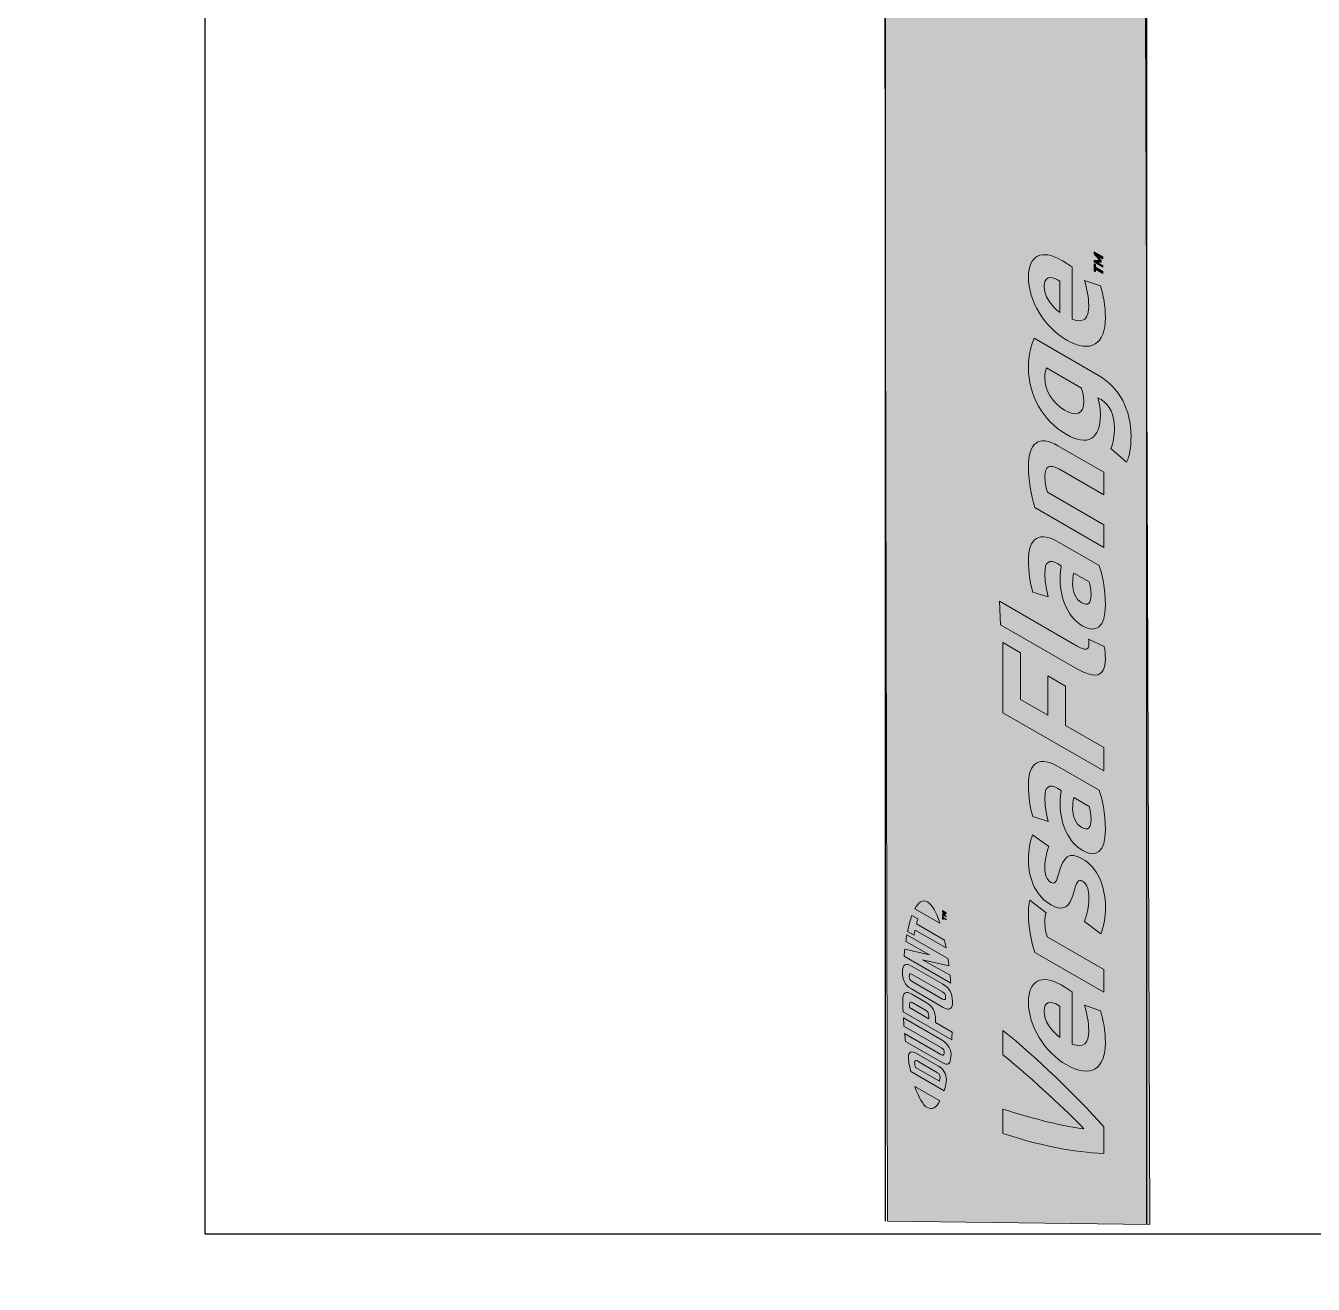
# Model space of a CAD drawing. Header units: inches. Extents: x -20.8 to 74.7, y -53.7 to 19.1.
# Drawn here: x 52.799 to 54.241, y -32.945 to -31.535 of the extents above; entities that cross this region are included whole.
import ezdxf

# ---------------------------------------------------------------- set-up
doc = ezdxf.new("R2010")
doc.units = ezdxf.units.IN
doc.header["$MEASUREMENT"] = 0
doc.layers.add('.ATI-DETAIL', color=7, linetype='Continuous', lineweight=0)
doc.layers.add('G-ANNO-TTLB', color=7, linetype='Continuous', lineweight=0)

# ---------------------------------------------------------------- blocks, each defined once
blk = doc.blocks.new('Block_866')
at = {"layer": '.ATI-DETAIL', "true_color": 0x18467f, "transparency": 33554687}
h = blk.add_hatch(color=156, dxfattribs=at)
h.dxf.hatch_style = 2
edge = h.paths.add_edge_path()
edge.add_spline(control_points=[(53.8088, -32.5164), (53.814, -32.5194), (53.8188, -32.5279), (53.8229, -32.5403), (53.8229, -32.5403), (53.7948, -32.5241), (53.7948, -32.5241), (53.7989, -32.5165), (53.8037, -32.5135), (53.8088, -32.5164)], knot_values=[0, 0, 0, 0, 1, 1, 1, 2, 2, 2, 3, 3, 3, 3], degree=3, periodic=0)
edge.add_line((53.8088, -32.5164), (53.8088, -32.5164))
h = blk.add_hatch(color=156, dxfattribs=at)
h.dxf.hatch_style = 2
edge = h.paths.add_edge_path()
edge.add_spline(control_points=[(53.7939, -32.5537), (53.7943, -32.5517), (53.7947, -32.5498), (53.7951, -32.5479), (53.7951, -32.5479), (53.8298, -32.568), (53.8298, -32.568), (53.8294, -32.5658), (53.8286, -32.5618), (53.828, -32.5591), (53.828, -32.5591), (53.7967, -32.541), (53.7967, -32.541), (53.7972, -32.539), (53.7977, -32.5372), (53.7982, -32.5355), (53.7982, -32.5355), (53.7915, -32.5316), (53.7915, -32.5316), (53.7896, -32.5367), (53.7881, -32.5425), (53.7867, -32.5495), (53.7867, -32.5495), (53.7939, -32.5537), (53.7939, -32.5537)], knot_values=[0, 0, 0, 0, 1, 1, 1, 2, 2, 2, 3, 3, 3, 4, 4, 4, 5, 5, 5, 6, 6, 6, 7, 7, 7, 8, 8, 8, 8], degree=3, periodic=0)
h = blk.add_hatch(color=156, dxfattribs=at)
h.dxf.hatch_style = 2
edge = h.paths.add_edge_path()
edge.add_spline(control_points=[(53.8257, -32.5309), (53.8257, -32.5309), (53.8257, -32.5299), (53.8257, -32.5299), (53.8257, -32.5299), (53.8276, -32.5296), (53.8276, -32.5296), (53.8276, -32.5296), (53.8257, -32.5271), (53.8257, -32.5271), (53.8257, -32.5271), (53.8257, -32.5262), (53.8257, -32.5262), (53.8257, -32.5262), (53.8298, -32.5285), (53.8298, -32.5285), (53.8298, -32.5285), (53.8298, -32.5294), (53.8298, -32.5294), (53.8298, -32.5294), (53.8269, -32.5277), (53.8269, -32.5277), (53.8269, -32.5277), (53.8288, -32.5303), (53.8288, -32.5303), (53.8288, -32.5303), (53.8288, -32.5304), (53.8288, -32.5304), (53.8288, -32.5304), (53.8269, -32.5307), (53.8269, -32.5307), (53.8269, -32.5307), (53.8298, -32.5323), (53.8298, -32.5323), (53.8298, -32.5323), (53.8298, -32.5332), (53.8298, -32.5332), (53.8298, -32.5332), (53.8257, -32.5309), (53.8257, -32.5309)], knot_values=[0, 0, 0, 0, 1, 1, 1, 2, 2, 2, 3, 3, 3, 4, 4, 4, 5, 5, 5, 6, 6, 6, 7, 7, 7, 8, 8, 8, 9, 9, 9, 10, 10, 10, 11, 11, 11, 12, 12, 12, 13, 13, 13, 13], degree=3, periodic=0)
edge = h.paths.add_edge_path()
edge.add_spline(control_points=[(53.8264, -32.5346), (53.8264, -32.5346), (53.8264, -32.536), (53.8264, -32.536), (53.8264, -32.536), (53.8257, -32.5356), (53.8257, -32.5356), (53.8257, -32.5356), (53.8257, -32.5319), (53.8257, -32.5319), (53.8257, -32.5319), (53.8264, -32.5323), (53.8264, -32.5323), (53.8264, -32.5323), (53.8264, -32.5337), (53.8264, -32.5337), (53.8264, -32.5337), (53.8298, -32.5356), (53.8298, -32.5356), (53.8298, -32.5356), (53.8298, -32.5365), (53.8298, -32.5365), (53.8298, -32.5365), (53.8264, -32.5346), (53.8264, -32.5346)], knot_values=[0, 0, 0, 0, 1, 1, 1, 2, 2, 2, 3, 3, 3, 4, 4, 4, 5, 5, 5, 6, 6, 6, 7, 7, 7, 8, 8, 8, 8], degree=3, periodic=0)
h = blk.add_hatch(color=156, dxfattribs=at)
h.dxf.hatch_style = 2
edge = h.paths.add_edge_path()
edge.add_spline(control_points=[(53.8113, -32.5755), (53.8113, -32.5755), (53.7835, -32.5692), (53.7835, -32.5692), (53.7832, -32.5717), (53.7829, -32.5747), (53.7827, -32.5771), (53.7827, -32.5771), (53.835, -32.6073), (53.835, -32.6073), (53.8349, -32.6055), (53.8345, -32.6008), (53.8342, -32.5984), (53.8342, -32.5984), (53.8034, -32.5813), (53.8034, -32.5813), (53.8034, -32.5813), (53.833, -32.5881), (53.833, -32.5881), (53.8327, -32.5857), (53.8322, -32.5822), (53.8319, -32.5799), (53.8319, -32.5799), (53.7859, -32.5534), (53.7859, -32.5534), (53.7855, -32.5553), (53.7849, -32.559), (53.7847, -32.5608), (53.7847, -32.5608), (53.8113, -32.5755), (53.8113, -32.5755)], knot_values=[0, 0, 0, 0, 1, 1, 1, 2, 2, 2, 3, 3, 3, 4, 4, 4, 5, 5, 5, 6, 6, 6, 7, 7, 7, 8, 8, 8, 9, 9, 9, 10, 10, 10, 10], degree=3, periodic=0)
h = blk.add_hatch(color=156, dxfattribs=at)
h.dxf.hatch_style = 2
edge = h.paths.add_edge_path()
edge.add_spline(control_points=[(53.8259, -32.6172), (53.828, -32.6184), (53.8292, -32.6199), (53.8292, -32.6231), (53.8293, -32.6263), (53.8281, -32.6265), (53.8259, -32.6252), (53.8259, -32.6252), (53.7919, -32.6056), (53.7919, -32.6056), (53.7897, -32.6043), (53.7884, -32.6027), (53.7885, -32.5995), (53.7886, -32.5965), (53.7897, -32.5963), (53.7919, -32.5976), (53.7919, -32.5976), (53.8259, -32.6172), (53.8259, -32.6172)], knot_values=[0, 0, 0, 0, 1, 1, 1, 2, 2, 2, 3, 3, 3, 4, 4, 4, 5, 5, 5, 6, 6, 6, 6], degree=3, periodic=0)
edge = h.paths.add_edge_path()
edge.add_spline(control_points=[(53.7809, -32.5951), (53.7806, -32.6031), (53.7837, -32.6097), (53.7909, -32.6139), (53.7909, -32.6139), (53.8265, -32.6345), (53.8265, -32.6345), (53.8341, -32.6388), (53.8372, -32.6363), (53.8369, -32.6275), (53.8366, -32.6189), (53.8338, -32.6129), (53.8257, -32.6082), (53.8257, -32.6082), (53.7917, -32.5886), (53.7917, -32.5886), (53.784, -32.5841), (53.7813, -32.5865), (53.7809, -32.5951)], knot_values=[0, 0, 0, 0, 1, 1, 1, 2, 2, 2, 3, 3, 3, 4, 4, 4, 5, 5, 5, 6, 6, 6, 6], degree=3, periodic=0)
edge.add_line((53.7809, -32.5951), (53.7809, -32.5951))
h = blk.add_hatch(color=156, dxfattribs=at)
h.dxf.hatch_style = 2
edge = h.paths.add_edge_path()
edge.add_spline(control_points=[(53.8068, -32.6376), (53.8092, -32.6389), (53.8104, -32.6405), (53.8104, -32.6441), (53.8104, -32.6441), (53.8104, -32.6472), (53.8104, -32.6472), (53.8104, -32.6472), (53.7889, -32.6348), (53.7889, -32.6348), (53.7888, -32.6334), (53.7888, -32.6326), (53.7888, -32.6318), (53.7888, -32.6279), (53.7901, -32.6279), (53.7925, -32.6293), (53.7925, -32.6293), (53.8068, -32.6376), (53.8068, -32.6376)], knot_values=[0, 0, 0, 0, 1, 1, 1, 2, 2, 2, 3, 3, 3, 4, 4, 4, 5, 5, 5, 6, 6, 6, 6], degree=3, periodic=0)
edge = h.paths.add_edge_path()
edge.add_spline(control_points=[(53.7812, -32.6269), (53.7812, -32.6284), (53.7814, -32.6341), (53.7816, -32.6394), (53.7816, -32.6394), (53.8361, -32.6708), (53.8361, -32.6708), (53.8362, -32.6691), (53.8364, -32.6647), (53.8365, -32.6622), (53.8365, -32.6622), (53.818, -32.6516), (53.818, -32.6516), (53.818, -32.6516), (53.818, -32.6481), (53.818, -32.6481), (53.8179, -32.6389), (53.8143, -32.633), (53.8074, -32.629), (53.8074, -32.629), (53.7914, -32.6197), (53.7914, -32.6197), (53.7846, -32.6158), (53.7812, -32.6182), (53.7812, -32.6269)], knot_values=[0, 0, 0, 0, 1, 1, 1, 2, 2, 2, 3, 3, 3, 4, 4, 4, 5, 5, 5, 6, 6, 6, 7, 7, 7, 8, 8, 8, 8], degree=3, periodic=0)
edge.add_line((53.7812, -32.6269), (53.7812, -32.6269))
h = blk.add_hatch(color=156, dxfattribs=at)
h.dxf.hatch_style = 2
edge = h.paths.add_edge_path()
edge.add_spline(control_points=[(53.8246, -32.6798), (53.8268, -32.6811), (53.8282, -32.6827), (53.8278, -32.6856), (53.8275, -32.6884), (53.8264, -32.6886), (53.8238, -32.6871), (53.8238, -32.6871), (53.7833, -32.6638), (53.7833, -32.6638), (53.7835, -32.6659), (53.7841, -32.6707), (53.7843, -32.6727), (53.7843, -32.6727), (53.8253, -32.6964), (53.8253, -32.6964), (53.8318, -32.7001), (53.8344, -32.698), (53.8352, -32.6899), (53.836, -32.6824), (53.8325, -32.6756), (53.8253, -32.6714), (53.8253, -32.6714), (53.782, -32.6464), (53.782, -32.6464), (53.7821, -32.6481), (53.7825, -32.6537), (53.7826, -32.6556), (53.7826, -32.6556), (53.8246, -32.6798), (53.8246, -32.6798)], knot_values=[0, 0, 0, 0, 1, 1, 1, 2, 2, 2, 3, 3, 3, 4, 4, 4, 5, 5, 5, 6, 6, 6, 7, 7, 7, 8, 8, 8, 9, 9, 9, 10, 10, 10, 10], degree=3, periodic=0)
h = blk.add_hatch(color=156, dxfattribs=at)
h.dxf.hatch_style = 2
edge = h.paths.add_edge_path()
edge.add_spline(control_points=[(53.8203, -32.7077), (53.8224, -32.7089), (53.8231, -32.7108), (53.8231, -32.7126), (53.8231, -32.7139), (53.8227, -32.7158), (53.8223, -32.7173), (53.8223, -32.7173), (53.7955, -32.7018), (53.7955, -32.7018), (53.7951, -32.6999), (53.7946, -32.6975), (53.7946, -32.6961), (53.7946, -32.6943), (53.7953, -32.6933), (53.7975, -32.6945), (53.7975, -32.6945), (53.8203, -32.7077), (53.8203, -32.7077)], knot_values=[0, 0, 0, 0, 1, 1, 1, 2, 2, 2, 3, 3, 3, 4, 4, 4, 5, 5, 5, 6, 6, 6, 6], degree=3, periodic=0)
edge = h.paths.add_edge_path()
edge.add_spline(control_points=[(53.7876, -32.6909), (53.7876, -32.6937), (53.7883, -32.6981), (53.7903, -32.7065), (53.7903, -32.7065), (53.8275, -32.728), (53.8275, -32.728), (53.8292, -32.7226), (53.8302, -32.7182), (53.8302, -32.7155), (53.8302, -32.709), (53.8267, -32.7034), (53.8212, -32.7003), (53.8212, -32.7003), (53.7965, -32.686), (53.7965, -32.686), (53.791, -32.6828), (53.7876, -32.6844), (53.7876, -32.6909)], knot_values=[0, 0, 0, 0, 1, 1, 1, 2, 2, 2, 3, 3, 3, 4, 4, 4, 5, 5, 5, 6, 6, 6, 6], degree=3, periodic=0)
edge.add_line((53.7876, -32.6909), (53.7876, -32.6909))
h = blk.add_hatch(color=156, dxfattribs=at)
h.dxf.hatch_style = 2
edge = h.paths.add_edge_path()
edge.add_spline(control_points=[(53.8088, -32.7467), (53.8139, -32.7497), (53.8188, -32.7468), (53.8229, -32.7392), (53.8229, -32.7392), (53.7948, -32.723), (53.7948, -32.723), (53.7989, -32.7353), (53.8037, -32.7438), (53.8088, -32.7467)], knot_values=[0, 0, 0, 0, 1, 1, 1, 2, 2, 2, 3, 3, 3, 3], degree=3, periodic=0)
edge.add_line((53.8088, -32.7467), (53.8088, -32.7467))
at = {"layer": '.ATI-DETAIL'}
for points, knots in [([(53.8088, -32.5164), (53.814, -32.5194), (53.8188, -32.5279), (53.8229, -32.5403), (53.8229, -32.5403), (53.7948, -32.5241), (53.7948, -32.5241), (53.7989, -32.5165), (53.8037, -32.5135), (53.8088, -32.5164)], [0, 0, 0, 0, 1, 1, 1, 2, 2, 2, 3, 3, 3, 3]), ([(53.7939, -32.5537), (53.7943, -32.5517), (53.7947, -32.5498), (53.7951, -32.5479), (53.7951, -32.5479), (53.8298, -32.568), (53.8298, -32.568), (53.8294, -32.5658), (53.8286, -32.5618), (53.828, -32.5591), (53.828, -32.5591), (53.7967, -32.541), (53.7967, -32.541), (53.7972, -32.539), (53.7977, -32.5372), (53.7982, -32.5355), (53.7982, -32.5355), (53.7915, -32.5316), (53.7915, -32.5316), (53.7896, -32.5367), (53.7881, -32.5425), (53.7867, -32.5495), (53.7867, -32.5495), (53.7939, -32.5537), (53.7939, -32.5537)], [0, 0, 0, 0, 1, 1, 1, 2, 2, 2, 3, 3, 3, 4, 4, 4, 5, 5, 5, 6, 6, 6, 7, 7, 7, 8, 8, 8, 8]), ([(53.8257, -32.5309), (53.8257, -32.5309), (53.8257, -32.5299), (53.8257, -32.5299), (53.8257, -32.5299), (53.8276, -32.5296), (53.8276, -32.5296), (53.8276, -32.5296), (53.8257, -32.5271), (53.8257, -32.5271), (53.8257, -32.5271), (53.8257, -32.5262), (53.8257, -32.5262), (53.8257, -32.5262), (53.8298, -32.5285), (53.8298, -32.5285), (53.8298, -32.5285), (53.8298, -32.5294), (53.8298, -32.5294), (53.8298, -32.5294), (53.8269, -32.5277), (53.8269, -32.5277), (53.8269, -32.5277), (53.8288, -32.5303), (53.8288, -32.5303), (53.8288, -32.5303), (53.8288, -32.5304), (53.8288, -32.5304), (53.8288, -32.5304), (53.8269, -32.5307), (53.8269, -32.5307), (53.8269, -32.5307), (53.8298, -32.5323), (53.8298, -32.5323), (53.8298, -32.5323), (53.8298, -32.5332), (53.8298, -32.5332), (53.8298, -32.5332), (53.8257, -32.5309), (53.8257, -32.5309)], [0, 0, 0, 0, 1, 1, 1, 2, 2, 2, 3, 3, 3, 4, 4, 4, 5, 5, 5, 6, 6, 6, 7, 7, 7, 8, 8, 8, 9, 9, 9, 10, 10, 10, 11, 11, 11, 12, 12, 12, 13, 13, 13, 13]), ([(53.8264, -32.5346), (53.8264, -32.5346), (53.8264, -32.536), (53.8264, -32.536), (53.8264, -32.536), (53.8257, -32.5356), (53.8257, -32.5356), (53.8257, -32.5356), (53.8257, -32.5319), (53.8257, -32.5319), (53.8257, -32.5319), (53.8264, -32.5323), (53.8264, -32.5323), (53.8264, -32.5323), (53.8264, -32.5337), (53.8264, -32.5337), (53.8264, -32.5337), (53.8298, -32.5356), (53.8298, -32.5356), (53.8298, -32.5356), (53.8298, -32.5365), (53.8298, -32.5365), (53.8298, -32.5365), (53.8264, -32.5346), (53.8264, -32.5346)], [0, 0, 0, 0, 1, 1, 1, 2, 2, 2, 3, 3, 3, 4, 4, 4, 5, 5, 5, 6, 6, 6, 7, 7, 7, 8, 8, 8, 8]), ([(53.8113, -32.5755), (53.8113, -32.5755), (53.7835, -32.5692), (53.7835, -32.5692), (53.7832, -32.5717), (53.7829, -32.5747), (53.7827, -32.5771), (53.7827, -32.5771), (53.835, -32.6073), (53.835, -32.6073), (53.8349, -32.6055), (53.8345, -32.6008), (53.8342, -32.5984), (53.8342, -32.5984), (53.8034, -32.5813), (53.8034, -32.5813), (53.8034, -32.5813), (53.833, -32.5881), (53.833, -32.5881), (53.8327, -32.5857), (53.8322, -32.5822), (53.8319, -32.5799), (53.8319, -32.5799), (53.7859, -32.5534), (53.7859, -32.5534), (53.7855, -32.5553), (53.7849, -32.559), (53.7847, -32.5608), (53.7847, -32.5608), (53.8113, -32.5755), (53.8113, -32.5755)], [0, 0, 0, 0, 1, 1, 1, 2, 2, 2, 3, 3, 3, 4, 4, 4, 5, 5, 5, 6, 6, 6, 7, 7, 7, 8, 8, 8, 9, 9, 9, 10, 10, 10, 10]), ([(53.7809, -32.5951), (53.7806, -32.6031), (53.7837, -32.6097), (53.7909, -32.6139), (53.7909, -32.6139), (53.8265, -32.6345), (53.8265, -32.6345), (53.8341, -32.6388), (53.8372, -32.6363), (53.8369, -32.6275), (53.8366, -32.6189), (53.8338, -32.6129), (53.8257, -32.6082), (53.8257, -32.6082), (53.7917, -32.5886), (53.7917, -32.5886), (53.784, -32.5841), (53.7813, -32.5865), (53.7809, -32.5951)], [0, 0, 0, 0, 1, 1, 1, 2, 2, 2, 3, 3, 3, 4, 4, 4, 5, 5, 5, 6, 6, 6, 6]), ([(53.8259, -32.6172), (53.828, -32.6184), (53.8292, -32.6199), (53.8292, -32.6231), (53.8293, -32.6263), (53.8281, -32.6265), (53.8259, -32.6252), (53.8259, -32.6252), (53.7919, -32.6056), (53.7919, -32.6056), (53.7897, -32.6043), (53.7884, -32.6027), (53.7885, -32.5995), (53.7886, -32.5965), (53.7897, -32.5963), (53.7919, -32.5976), (53.7919, -32.5976), (53.8259, -32.6172), (53.8259, -32.6172)], [0, 0, 0, 0, 1, 1, 1, 2, 2, 2, 3, 3, 3, 4, 4, 4, 5, 5, 5, 6, 6, 6, 6]), ([(53.7812, -32.6269), (53.7812, -32.6284), (53.7814, -32.6341), (53.7816, -32.6394), (53.7816, -32.6394), (53.8361, -32.6708), (53.8361, -32.6708), (53.8362, -32.6691), (53.8364, -32.6647), (53.8365, -32.6622), (53.8365, -32.6622), (53.818, -32.6516), (53.818, -32.6516), (53.818, -32.6516), (53.818, -32.6481), (53.818, -32.6481), (53.8179, -32.6389), (53.8143, -32.633), (53.8074, -32.629), (53.8074, -32.629), (53.7914, -32.6197), (53.7914, -32.6197), (53.7846, -32.6158), (53.7812, -32.6182), (53.7812, -32.6269)], [0, 0, 0, 0, 1, 1, 1, 2, 2, 2, 3, 3, 3, 4, 4, 4, 5, 5, 5, 6, 6, 6, 7, 7, 7, 8, 8, 8, 8]), ([(53.8068, -32.6376), (53.8092, -32.6389), (53.8104, -32.6405), (53.8104, -32.6441), (53.8104, -32.6441), (53.8104, -32.6472), (53.8104, -32.6472), (53.8104, -32.6472), (53.7889, -32.6348), (53.7889, -32.6348), (53.7888, -32.6334), (53.7888, -32.6326), (53.7888, -32.6318), (53.7888, -32.6279), (53.7901, -32.6279), (53.7925, -32.6293), (53.7925, -32.6293), (53.8068, -32.6376), (53.8068, -32.6376)], [0, 0, 0, 0, 1, 1, 1, 2, 2, 2, 3, 3, 3, 4, 4, 4, 5, 5, 5, 6, 6, 6, 6]), ([(53.8246, -32.6798), (53.8268, -32.6811), (53.8282, -32.6827), (53.8278, -32.6856), (53.8275, -32.6884), (53.8264, -32.6886), (53.8238, -32.6871), (53.8238, -32.6871), (53.7833, -32.6638), (53.7833, -32.6638), (53.7835, -32.6659), (53.7841, -32.6707), (53.7843, -32.6727), (53.7843, -32.6727), (53.8253, -32.6964), (53.8253, -32.6964), (53.8318, -32.7001), (53.8344, -32.698), (53.8352, -32.6899), (53.836, -32.6824), (53.8325, -32.6756), (53.8253, -32.6714), (53.8253, -32.6714), (53.782, -32.6464), (53.782, -32.6464), (53.7821, -32.6481), (53.7825, -32.6537), (53.7826, -32.6556), (53.7826, -32.6556), (53.8246, -32.6798), (53.8246, -32.6798)], [0, 0, 0, 0, 1, 1, 1, 2, 2, 2, 3, 3, 3, 4, 4, 4, 5, 5, 5, 6, 6, 6, 7, 7, 7, 8, 8, 8, 9, 9, 9, 10, 10, 10, 10]), ([(53.7876, -32.6909), (53.7876, -32.6937), (53.7883, -32.6981), (53.7903, -32.7065), (53.7903, -32.7065), (53.8275, -32.728), (53.8275, -32.728), (53.8292, -32.7226), (53.8302, -32.7182), (53.8302, -32.7155), (53.8302, -32.709), (53.8267, -32.7034), (53.8212, -32.7003), (53.8212, -32.7003), (53.7965, -32.686), (53.7965, -32.686), (53.791, -32.6828), (53.7876, -32.6844), (53.7876, -32.6909)], [0, 0, 0, 0, 1, 1, 1, 2, 2, 2, 3, 3, 3, 4, 4, 4, 5, 5, 5, 6, 6, 6, 6]), ([(53.8203, -32.7077), (53.8224, -32.7089), (53.8231, -32.7108), (53.8231, -32.7126), (53.8231, -32.7139), (53.8227, -32.7158), (53.8223, -32.7173), (53.8223, -32.7173), (53.7955, -32.7018), (53.7955, -32.7018), (53.7951, -32.6999), (53.7946, -32.6975), (53.7946, -32.6961), (53.7946, -32.6943), (53.7953, -32.6933), (53.7975, -32.6945), (53.7975, -32.6945), (53.8203, -32.7077), (53.8203, -32.7077)], [0, 0, 0, 0, 1, 1, 1, 2, 2, 2, 3, 3, 3, 4, 4, 4, 5, 5, 5, 6, 6, 6, 6]), ([(53.8088, -32.7467), (53.8139, -32.7497), (53.8188, -32.7468), (53.8229, -32.7392), (53.8229, -32.7392), (53.7948, -32.723), (53.7948, -32.723), (53.7989, -32.7353), (53.8037, -32.7438), (53.8088, -32.7467)], [0, 0, 0, 0, 1, 1, 1, 2, 2, 2, 3, 3, 3, 3])]:
    blk.add_open_spline(points, degree=3, knots=knots, dxfattribs=at)
blk = doc.blocks.new('Block_868')
at = {"layer": '.ATI-DETAIL', "true_color": 0x18467f, "transparency": 33554687}
h = blk.add_hatch(color=156, dxfattribs=at)
h.dxf.hatch_style = 2
edge = h.paths.add_edge_path()
edge.add_spline(control_points=[(53.9955, -31.7885), (53.9955, -31.7885), (54.0052, -31.7941), (54.0052, -31.7941), (54.0052, -31.7941), (54.0052, -31.7962), (54.0052, -31.7962), (54.0052, -31.7962), (54.0006, -31.7935), (54.0006, -31.7935), (54, -31.7931), (53.9994, -31.7928), (53.9988, -31.7924), (54.0003, -31.794), (54.0019, -31.7959), (54.0035, -31.7981), (54.0035, -31.7981), (54.0035, -31.7999), (54.0035, -31.7999), (54.0019, -31.8001), (54.0003, -31.8002), (53.9988, -31.8002), (53.9993, -31.8004), (53.9999, -31.8007), (54.0006, -31.8011), (54.0006, -31.8011), (54.0052, -31.8037), (54.0052, -31.8037), (54.0052, -31.8037), (54.0052, -31.8058), (54.0052, -31.8058), (54.0052, -31.8058), (53.9955, -31.8002), (53.9955, -31.8002), (53.9955, -31.8002), (53.9955, -31.7979), (53.9955, -31.7979), (53.9977, -31.7981), (53.9995, -31.7981), (54.0015, -31.7978), (53.9995, -31.7952), (53.9977, -31.7931), (53.9955, -31.7908), (53.9955, -31.7908), (53.9955, -31.7885), (53.9955, -31.7885)], knot_values=[0, 0, 0, 0, 1, 1, 1, 2, 2, 2, 3, 3, 3, 4, 4, 4, 5, 5, 5, 6, 6, 6, 7, 7, 7, 8, 8, 8, 9, 9, 9, 10, 10, 10, 11, 11, 11, 12, 12, 12, 13, 13, 13, 14, 14, 14, 15, 15, 15, 15], degree=3, periodic=0)
h = blk.add_hatch(color=156, dxfattribs=at)
h.dxf.hatch_style = 2
h.paths.add_polyline_path([(53.9972, -31.808), (53.9972, -31.8109), (53.9955, -31.8099), (53.9955, -31.8018), (53.9972, -31.8027), (53.9972, -31.8057), (54.0052, -31.8103), (54.0052, -31.8126)])
at = {"layer": '.ATI-DETAIL'}
blk.add_lwpolyline([(53.9972, -31.808), (53.9972, -31.8109), (53.9955, -31.8099), (53.9955, -31.8018), (53.9972, -31.8027), (53.9972, -31.8057), (54.0052, -31.8103), (54.0052, -31.8126)], close=True, dxfattribs=at)
blk.add_open_spline([(53.9955, -31.7885), (53.9955, -31.7885), (54.0052, -31.7941), (54.0052, -31.7941), (54.0052, -31.7941), (54.0052, -31.7962), (54.0052, -31.7962), (54.0052, -31.7962), (54.0006, -31.7935), (54.0006, -31.7935), (54, -31.7931), (53.9994, -31.7928), (53.9988, -31.7924), (54.0003, -31.794), (54.0019, -31.7959), (54.0035, -31.7981), (54.0035, -31.7981), (54.0035, -31.7999), (54.0035, -31.7999), (54.0019, -31.8001), (54.0003, -31.8002), (53.9988, -31.8002), (53.9993, -31.8004), (53.9999, -31.8007), (54.0006, -31.8011), (54.0006, -31.8011), (54.0052, -31.8037), (54.0052, -31.8037), (54.0052, -31.8037), (54.0052, -31.8058), (54.0052, -31.8058), (54.0052, -31.8058), (53.9955, -31.8002), (53.9955, -31.8002), (53.9955, -31.8002), (53.9955, -31.7979), (53.9955, -31.7979), (53.9977, -31.7981), (53.9995, -31.7981), (54.0015, -31.7978), (53.9995, -31.7952), (53.9977, -31.7931), (53.9955, -31.7908), (53.9955, -31.7908), (53.9955, -31.7885), (53.9955, -31.7885)], degree=3, knots=[0, 0, 0, 0, 1, 1, 1, 2, 2, 2, 3, 3, 3, 4, 4, 4, 5, 5, 5, 6, 6, 6, 7, 7, 7, 8, 8, 8, 9, 9, 9, 10, 10, 10, 11, 11, 11, 12, 12, 12, 13, 13, 13, 14, 14, 14, 15, 15, 15, 15], dxfattribs=at)
blk = doc.blocks.new('Block_869')
at = {"layer": '.ATI-DETAIL', "true_color": 0x18467f, "transparency": 33554687}
h = blk.add_hatch(color=156, dxfattribs=at)
h.dxf.hatch_style = 2
edge = h.paths.add_edge_path()
edge.add_spline(control_points=[(53.9573, -31.8564), (53.9573, -31.8564), (53.9573, -31.8213), (53.9573, -31.8213), (53.9573, -31.8213), (53.9554, -31.8202), (53.9554, -31.8202), (53.9463, -31.8149), (53.9397, -31.8167), (53.9397, -31.8268), (53.9397, -31.8375), (53.9463, -31.8484), (53.9573, -31.8564)], knot_values=[0, 0, 0, 0, 1, 1, 1, 2, 2, 2, 3, 3, 3, 4, 4, 4, 4], degree=3, periodic=0)
edge = h.paths.add_edge_path()
edge.add_spline(control_points=[(54.0027, -31.8266), (54.0059, -31.8366), (54.0082, -31.8499), (54.0082, -31.8621), (54.0082, -31.8918), (53.9918, -31.9027), (53.965, -31.8872), (53.9394, -31.8724), (53.922, -31.8437), (53.922, -31.8166), (53.922, -31.7924), (53.937, -31.7852), (53.9586, -31.7976), (53.9634, -31.8004), (53.9676, -31.8032), (53.9708, -31.8054), (53.9708, -31.8054), (53.9708, -31.8638), (53.9708, -31.8638), (53.9837, -31.8688), (53.9895, -31.8635), (53.9895, -31.8487), (53.9895, -31.8397), (53.9877, -31.83), (53.9848, -31.8204), (53.9848, -31.8204), (54.0027, -31.8266), (54.0027, -31.8266)], knot_values=[0, 0, 0, 0, 1, 1, 1, 2, 2, 2, 3, 3, 3, 4, 4, 4, 5, 5, 5, 6, 6, 6, 7, 7, 7, 8, 8, 8, 9, 9, 9, 9], degree=3, periodic=0)
h = blk.add_hatch(color=156, dxfattribs=at)
h.dxf.hatch_style = 2
edge = h.paths.add_edge_path()
edge.add_spline(control_points=[(53.984, -31.956), (53.984, -31.9509), (53.9829, -31.946), (53.9813, -31.9411), (53.9813, -31.9411), (53.9421, -31.9185), (53.9421, -31.9185), (53.9412, -31.9215), (53.9404, -31.9251), (53.9404, -31.9292), (53.9404, -31.9443), (53.9491, -31.958), (53.9623, -31.9656), (53.9757, -31.9734), (53.984, -31.9702), (53.984, -31.956)], knot_values=[0, 0, 0, 0, 1, 1, 1, 2, 2, 2, 3, 3, 3, 4, 4, 4, 5, 5, 5, 5], degree=3, periodic=0)
edge = h.paths.add_edge_path()
edge.add_spline(control_points=[(54.0369, -31.9947), (54.0369, -32.0087), (54.0354, -32.0162), (54.0319, -32.0241), (54.0319, -32.0241), (54.0143, -32.0086), (54.0143, -32.0086), (54.0171, -32.0024), (54.0183, -31.9947), (54.0183, -31.9854), (54.0183, -31.9712), (54.0132, -31.9596), (54.0034, -31.9539), (54.0034, -31.9539), (53.9997, -31.9518), (53.9997, -31.9518), (54.0016, -31.9586), (54.0026, -31.9651), (54.0026, -31.9708), (54.0026, -31.9981), (53.9885, -32.0068), (53.9642, -31.9928), (53.9383, -31.9778), (53.922, -31.9483), (53.922, -31.9186), (53.922, -31.904), (53.9252, -31.8918), (53.9284, -31.8853), (53.9284, -31.8853), (54.0011, -31.9273), (54.0011, -31.9273), (54.0238, -31.9404), (54.0369, -31.9658), (54.0369, -31.9947)], knot_values=[0, 0, 0, 0, 1, 1, 1, 2, 2, 2, 3, 3, 3, 4, 4, 4, 5, 5, 5, 6, 6, 6, 7, 7, 7, 8, 8, 8, 9, 9, 9, 10, 10, 10, 11, 11, 11, 11], degree=3, periodic=0)
h = blk.add_hatch(color=156, dxfattribs=at)
h.dxf.hatch_style = 2
edge = h.paths.add_edge_path()
edge.add_spline(control_points=[(54.0063, -32.1194), (54.0063, -32.1194), (53.9291, -32.0748), (53.9291, -32.0748), (53.9247, -32.0607), (53.922, -32.0432), (53.922, -32.029), (53.922, -32.002), (53.9336, -31.9932), (53.955, -32.0056), (53.955, -32.0056), (54.0063, -32.0352), (54.0063, -32.0352), (54.0063, -32.0352), (54.0063, -32.0607), (54.0063, -32.0607), (54.0063, -32.0607), (53.9566, -32.032), (53.9566, -32.032), (53.9455, -32.0256), (53.9404, -32.0285), (53.9404, -32.0398), (53.9404, -32.0457), (53.9413, -32.0518), (53.9433, -32.0577), (53.9433, -32.0577), (54.0063, -32.0941), (54.0063, -32.0941), (54.0063, -32.0941), (54.0063, -32.1194), (54.0063, -32.1194)], knot_values=[0, 0, 0, 0, 1, 1, 1, 2, 2, 2, 3, 3, 3, 4, 4, 4, 5, 5, 5, 6, 6, 6, 7, 7, 7, 8, 8, 8, 9, 9, 9, 10, 10, 10, 10], degree=3, periodic=0)
h = blk.add_hatch(color=156, dxfattribs=at)
h.dxf.hatch_style = 2
edge = h.paths.add_edge_path()
edge.add_spline(control_points=[(53.99, -32.158), (53.99, -32.158), (53.9728, -32.1481), (53.9728, -32.1481), (53.9719, -32.1518), (53.9715, -32.156), (53.9715, -32.1604), (53.9715, -32.1689), (53.9744, -32.1773), (53.9819, -32.1816), (53.9887, -32.1855), (53.9922, -32.182), (53.9922, -32.1722), (53.9922, -32.1667), (53.9913, -32.1615), (53.99, -32.158)], knot_values=[0, 0, 0, 0, 1, 1, 1, 2, 2, 2, 3, 3, 3, 4, 4, 4, 5, 5, 5, 5], degree=3, periodic=0)
edge = h.paths.add_edge_path()
edge.add_spline(control_points=[(54.0082, -32.184), (54.0082, -32.2093), (53.9974, -32.2159), (53.9829, -32.2075), (53.967, -32.1983), (53.9576, -32.1779), (53.9574, -32.1557), (53.9574, -32.1505), (53.9581, -32.1442), (53.9587, -32.14), (53.9587, -32.14), (53.9549, -32.1377), (53.9549, -32.1377), (53.945, -32.1321), (53.9404, -32.1358), (53.9404, -32.1482), (53.9404, -32.1563), (53.9415, -32.1657), (53.9442, -32.1748), (53.9442, -32.1748), (53.9268, -32.1694), (53.9268, -32.1694), (53.9239, -32.1598), (53.922, -32.1459), (53.922, -32.1346), (53.922, -32.1075), (53.9346, -32.1013), (53.9563, -32.1138), (53.9563, -32.1138), (54.0011, -32.1397), (54.0011, -32.1397), (54.0045, -32.1492), (54.0082, -32.1656), (54.0082, -32.184)], knot_values=[0, 0, 0, 0, 1, 1, 1, 2, 2, 2, 3, 3, 3, 4, 4, 4, 5, 5, 5, 6, 6, 6, 7, 7, 7, 8, 8, 8, 9, 9, 9, 10, 10, 10, 11, 11, 11, 11], degree=3, periodic=0)
h = blk.add_hatch(color=156, dxfattribs=at)
h.dxf.hatch_style = 2
edge = h.paths.add_edge_path()
edge.add_spline(control_points=[(53.9765, -32.23), (53.9852, -32.235), (53.9898, -32.2351), (53.9898, -32.2277), (53.9898, -32.2259), (53.9897, -32.224), (53.9893, -32.2221), (53.9893, -32.2221), (54.0069, -32.2304), (54.0069, -32.2304), (54.0076, -32.2343), (54.0082, -32.2404), (54.0082, -32.2441), (54.0082, -32.2653), (53.9961, -32.2668), (53.9768, -32.2557), (53.9768, -32.2557), (53.8907, -32.206), (53.8907, -32.206), (53.8907, -32.206), (53.8895, -32.1798), (53.8895, -32.1798), (53.8895, -32.1798), (53.9765, -32.23), (53.9765, -32.23)], knot_values=[0, 0, 0, 0, 1, 1, 1, 2, 2, 2, 3, 3, 3, 4, 4, 4, 5, 5, 5, 6, 6, 6, 7, 7, 7, 8, 8, 8, 8], degree=3, periodic=0)
h = blk.add_hatch(color=156, dxfattribs=at)
h.dxf.hatch_style = 2
edge = h.paths.add_edge_path()
edge.add_spline(control_points=[(54.0063, -32.3698), (54.0063, -32.3698), (53.8935, -32.3047), (53.8935, -32.3047), (53.8935, -32.3047), (53.8935, -32.226), (53.8935, -32.226), (53.8935, -32.226), (53.9131, -32.2374), (53.9131, -32.2374), (53.9131, -32.2374), (53.9131, -32.2897), (53.9131, -32.2897), (53.9131, -32.2897), (53.9438, -32.3073), (53.9438, -32.3073), (53.9438, -32.3073), (53.9438, -32.2634), (53.9438, -32.2634), (53.9438, -32.2634), (53.9634, -32.2747), (53.9634, -32.2747), (53.9634, -32.2747), (53.9634, -32.3187), (53.9634, -32.3187), (53.9634, -32.3187), (54.0063, -32.3434), (54.0063, -32.3434), (54.0063, -32.3434), (54.0063, -32.3698), (54.0063, -32.3698)], knot_values=[0, 0, 0, 0, 1, 1, 1, 2, 2, 2, 3, 3, 3, 4, 4, 4, 5, 5, 5, 6, 6, 6, 7, 7, 7, 8, 8, 8, 9, 9, 9, 10, 10, 10, 10], degree=3, periodic=0)
h = blk.add_hatch(color=156, dxfattribs=at)
h.dxf.hatch_style = 2
edge = h.paths.add_edge_path()
edge.add_spline(control_points=[(53.99, -32.4096), (53.99, -32.4096), (53.9728, -32.3996), (53.9728, -32.3996), (53.9719, -32.4034), (53.9715, -32.4076), (53.9715, -32.412), (53.9715, -32.4205), (53.9744, -32.4288), (53.9819, -32.4332), (53.9887, -32.4371), (53.9922, -32.4336), (53.9922, -32.4238), (53.9922, -32.4183), (53.9913, -32.4131), (53.99, -32.4096)], knot_values=[0, 0, 0, 0, 1, 1, 1, 2, 2, 2, 3, 3, 3, 4, 4, 4, 5, 5, 5, 5], degree=3, periodic=0)
edge = h.paths.add_edge_path()
edge.add_spline(control_points=[(54.0082, -32.4356), (54.0082, -32.4609), (53.9974, -32.4674), (53.9829, -32.459), (53.967, -32.4498), (53.9576, -32.4295), (53.9574, -32.4072), (53.9574, -32.4021), (53.9581, -32.3958), (53.9587, -32.3915), (53.9587, -32.3915), (53.9549, -32.3893), (53.9549, -32.3893), (53.945, -32.3836), (53.9404, -32.3874), (53.9404, -32.3998), (53.9404, -32.4079), (53.9415, -32.4172), (53.9442, -32.4264), (53.9442, -32.4264), (53.9268, -32.4209), (53.9268, -32.4209), (53.9239, -32.4113), (53.922, -32.3975), (53.922, -32.3862), (53.922, -32.3591), (53.9346, -32.3528), (53.9563, -32.3654), (53.9563, -32.3654), (54.0011, -32.3912), (54.0011, -32.3912), (54.0045, -32.4008), (54.0082, -32.4171), (54.0082, -32.4356)], knot_values=[0, 0, 0, 0, 1, 1, 1, 2, 2, 2, 3, 3, 3, 4, 4, 4, 5, 5, 5, 6, 6, 6, 7, 7, 7, 8, 8, 8, 9, 9, 9, 10, 10, 10, 11, 11, 11, 11], degree=3, periodic=0)
h = blk.add_hatch(color=156, dxfattribs=at)
h.dxf.hatch_style = 2
edge = h.paths.add_edge_path()
edge.add_spline(control_points=[(53.9447, -32.4545), (53.9425, -32.4617), (53.9404, -32.4688), (53.9404, -32.4777), (53.9404, -32.4855), (53.9423, -32.4918), (53.947, -32.4945), (53.9518, -32.4972), (53.9533, -32.4938), (53.956, -32.4843), (53.9612, -32.4659), (53.9674, -32.4595), (53.9823, -32.4681), (53.9997, -32.4781), (54.0082, -32.4993), (54.0082, -32.5219), (54.0082, -32.5337), (54.0061, -32.5456), (54.0029, -32.5522), (54.0029, -32.5522), (53.9847, -32.5382), (53.9847, -32.5382), (53.9874, -32.5316), (53.9898, -32.5227), (53.9898, -32.5118), (53.9898, -32.5033), (53.9873, -32.4959), (53.9827, -32.4933), (53.9774, -32.4902), (53.976, -32.494), (53.9723, -32.507), (53.9684, -32.5218), (53.9615, -32.5279), (53.9475, -32.5198), (53.931, -32.5104), (53.922, -32.4917), (53.922, -32.4691), (53.922, -32.4586), (53.9239, -32.4477), (53.9267, -32.4414), (53.9267, -32.4414), (53.9447, -32.4545), (53.9447, -32.4545)], knot_values=[0, 0, 0, 0, 1, 1, 1, 2, 2, 2, 3, 3, 3, 4, 4, 4, 5, 5, 5, 6, 6, 6, 7, 7, 7, 8, 8, 8, 9, 9, 9, 10, 10, 10, 11, 11, 11, 12, 12, 12, 13, 13, 13, 14, 14, 14, 14], degree=3, periodic=0)
h = blk.add_hatch(color=156, dxfattribs=at)
h.dxf.hatch_style = 2
edge = h.paths.add_edge_path()
edge.add_spline(control_points=[(53.922, -32.5301), (53.922, -32.5234), (53.9226, -32.5175), (53.9235, -32.5143), (53.9235, -32.5143), (53.9417, -32.5285), (53.9417, -32.5285), (53.9407, -32.5311), (53.9404, -32.5348), (53.9404, -32.5387), (53.9404, -32.5455), (53.9415, -32.5508), (53.9431, -32.5556), (53.9431, -32.5556), (54.0063, -32.592), (54.0063, -32.592), (54.0063, -32.592), (54.0063, -32.6175), (54.0063, -32.6175), (54.0063, -32.6175), (53.9291, -32.573), (53.9291, -32.573), (53.9247, -32.5605), (53.922, -32.5434), (53.922, -32.5301)], knot_values=[0, 0, 0, 0, 1, 1, 1, 2, 2, 2, 3, 3, 3, 4, 4, 4, 5, 5, 5, 6, 6, 6, 7, 7, 7, 8, 8, 8, 8], degree=3, periodic=0)
h = blk.add_hatch(color=156, dxfattribs=at)
h.dxf.hatch_style = 2
edge = h.paths.add_edge_path()
edge.add_spline(control_points=[(53.9573, -32.6681), (53.9573, -32.6681), (53.9573, -32.633), (53.9573, -32.633), (53.9573, -32.633), (53.9554, -32.6319), (53.9554, -32.6319), (53.9463, -32.6267), (53.9397, -32.6284), (53.9397, -32.6386), (53.9397, -32.6493), (53.9463, -32.6601), (53.9573, -32.6681)], knot_values=[0, 0, 0, 0, 1, 1, 1, 2, 2, 2, 3, 3, 3, 4, 4, 4, 4], degree=3, periodic=0)
edge = h.paths.add_edge_path()
edge.add_spline(control_points=[(54.0027, -32.6384), (54.0059, -32.6484), (54.0082, -32.6617), (54.0082, -32.6739), (54.0082, -32.7036), (53.9918, -32.7144), (53.965, -32.699), (53.9394, -32.6842), (53.922, -32.6555), (53.922, -32.6283), (53.922, -32.6042), (53.937, -32.5969), (53.9586, -32.6094), (53.9634, -32.6122), (53.9676, -32.615), (53.9708, -32.6172), (53.9708, -32.6172), (53.9708, -32.6756), (53.9708, -32.6756), (53.9837, -32.6806), (53.9895, -32.6753), (53.9895, -32.6605), (53.9895, -32.6514), (53.9877, -32.6417), (53.9848, -32.6321), (53.9848, -32.6321), (54.0027, -32.6384), (54.0027, -32.6384)], knot_values=[0, 0, 0, 0, 1, 1, 1, 2, 2, 2, 3, 3, 3, 4, 4, 4, 5, 5, 5, 6, 6, 6, 7, 7, 7, 8, 8, 8, 9, 9, 9, 9], degree=3, periodic=0)
h = blk.add_hatch(color=156, dxfattribs=at)
h.dxf.hatch_style = 2
edge = h.paths.add_edge_path()
edge.add_spline(control_points=[(54.0063, -32.798), (53.974, -32.7971), (53.932, -32.7887), (53.8935, -32.7757), (53.8935, -32.7757), (53.8935, -32.7484), (53.8935, -32.7484), (53.9281, -32.7597), (53.965, -32.7684), (53.9842, -32.7705), (53.965, -32.7502), (53.9281, -32.7163), (53.8935, -32.6876), (53.8935, -32.6876), (53.8935, -32.6603), (53.8935, -32.6603), (53.932, -32.6917), (53.974, -32.7319), (54.0063, -32.7682), (54.0063, -32.7682), (54.0063, -32.798), (54.0063, -32.798)], knot_values=[0, 0, 0, 0, 1, 1, 1, 2, 2, 2, 3, 3, 3, 4, 4, 4, 5, 5, 5, 6, 6, 6, 7, 7, 7, 7], degree=3, periodic=0)
at = {"layer": '.ATI-DETAIL'}
for points, knots in [([(54.0027, -31.8266), (54.0059, -31.8366), (54.0082, -31.8499), (54.0082, -31.8621), (54.0082, -31.8918), (53.9918, -31.9027), (53.965, -31.8872), (53.9394, -31.8724), (53.922, -31.8437), (53.922, -31.8166), (53.922, -31.7924), (53.937, -31.7852), (53.9586, -31.7976), (53.9634, -31.8004), (53.9676, -31.8032), (53.9708, -31.8054), (53.9708, -31.8054), (53.9708, -31.8638), (53.9708, -31.8638), (53.9837, -31.8688), (53.9895, -31.8635), (53.9895, -31.8487), (53.9895, -31.8397), (53.9877, -31.83), (53.9848, -31.8204), (53.9848, -31.8204), (54.0027, -31.8266), (54.0027, -31.8266)], [0, 0, 0, 0, 1, 1, 1, 2, 2, 2, 3, 3, 3, 4, 4, 4, 5, 5, 5, 6, 6, 6, 7, 7, 7, 8, 8, 8, 9, 9, 9, 9]), ([(53.9573, -31.8564), (53.9573, -31.8564), (53.9573, -31.8213), (53.9573, -31.8213), (53.9573, -31.8213), (53.9554, -31.8202), (53.9554, -31.8202), (53.9463, -31.8149), (53.9397, -31.8167), (53.9397, -31.8268), (53.9397, -31.8375), (53.9463, -31.8484), (53.9573, -31.8564)], [0, 0, 0, 0, 1, 1, 1, 2, 2, 2, 3, 3, 3, 4, 4, 4, 4]), ([(54.0369, -31.9947), (54.0369, -32.0087), (54.0354, -32.0162), (54.0319, -32.0241), (54.0319, -32.0241), (54.0143, -32.0086), (54.0143, -32.0086), (54.0171, -32.0024), (54.0183, -31.9947), (54.0183, -31.9854), (54.0183, -31.9712), (54.0132, -31.9596), (54.0034, -31.9539), (54.0034, -31.9539), (53.9997, -31.9518), (53.9997, -31.9518), (54.0016, -31.9586), (54.0026, -31.9651), (54.0026, -31.9708), (54.0026, -31.9981), (53.9885, -32.0068), (53.9642, -31.9928), (53.9383, -31.9778), (53.922, -31.9483), (53.922, -31.9186), (53.922, -31.904), (53.9252, -31.8918), (53.9284, -31.8853), (53.9284, -31.8853), (54.0011, -31.9273), (54.0011, -31.9273), (54.0238, -31.9404), (54.0369, -31.9658), (54.0369, -31.9947)], [0, 0, 0, 0, 1, 1, 1, 2, 2, 2, 3, 3, 3, 4, 4, 4, 5, 5, 5, 6, 6, 6, 7, 7, 7, 8, 8, 8, 9, 9, 9, 10, 10, 10, 11, 11, 11, 11]), ([(53.984, -31.956), (53.984, -31.9509), (53.9829, -31.946), (53.9813, -31.9411), (53.9813, -31.9411), (53.9421, -31.9185), (53.9421, -31.9185), (53.9412, -31.9215), (53.9404, -31.9251), (53.9404, -31.9292), (53.9404, -31.9443), (53.9491, -31.958), (53.9623, -31.9656), (53.9757, -31.9734), (53.984, -31.9702), (53.984, -31.956)], [0, 0, 0, 0, 1, 1, 1, 2, 2, 2, 3, 3, 3, 4, 4, 4, 5, 5, 5, 5]), ([(54.0063, -32.1194), (54.0063, -32.1194), (53.9291, -32.0748), (53.9291, -32.0748), (53.9247, -32.0607), (53.922, -32.0432), (53.922, -32.029), (53.922, -32.002), (53.9336, -31.9932), (53.955, -32.0056), (53.955, -32.0056), (54.0063, -32.0352), (54.0063, -32.0352), (54.0063, -32.0352), (54.0063, -32.0607), (54.0063, -32.0607), (54.0063, -32.0607), (53.9566, -32.032), (53.9566, -32.032), (53.9455, -32.0256), (53.9404, -32.0285), (53.9404, -32.0398), (53.9404, -32.0457), (53.9413, -32.0518), (53.9433, -32.0577), (53.9433, -32.0577), (54.0063, -32.0941), (54.0063, -32.0941), (54.0063, -32.0941), (54.0063, -32.1194), (54.0063, -32.1194)], [0, 0, 0, 0, 1, 1, 1, 2, 2, 2, 3, 3, 3, 4, 4, 4, 5, 5, 5, 6, 6, 6, 7, 7, 7, 8, 8, 8, 9, 9, 9, 10, 10, 10, 10]), ([(54.0082, -32.184), (54.0082, -32.2093), (53.9974, -32.2159), (53.9829, -32.2075), (53.967, -32.1983), (53.9576, -32.1779), (53.9574, -32.1557), (53.9574, -32.1505), (53.9581, -32.1442), (53.9587, -32.14), (53.9587, -32.14), (53.9549, -32.1377), (53.9549, -32.1377), (53.945, -32.1321), (53.9404, -32.1358), (53.9404, -32.1482), (53.9404, -32.1563), (53.9415, -32.1657), (53.9442, -32.1748), (53.9442, -32.1748), (53.9268, -32.1694), (53.9268, -32.1694), (53.9239, -32.1598), (53.922, -32.1459), (53.922, -32.1346), (53.922, -32.1075), (53.9346, -32.1013), (53.9563, -32.1138), (53.9563, -32.1138), (54.0011, -32.1397), (54.0011, -32.1397), (54.0045, -32.1492), (54.0082, -32.1656), (54.0082, -32.184)], [0, 0, 0, 0, 1, 1, 1, 2, 2, 2, 3, 3, 3, 4, 4, 4, 5, 5, 5, 6, 6, 6, 7, 7, 7, 8, 8, 8, 9, 9, 9, 10, 10, 10, 11, 11, 11, 11]), ([(53.99, -32.158), (53.99, -32.158), (53.9728, -32.1481), (53.9728, -32.1481), (53.9719, -32.1518), (53.9715, -32.156), (53.9715, -32.1604), (53.9715, -32.1689), (53.9744, -32.1773), (53.9819, -32.1816), (53.9887, -32.1855), (53.9922, -32.182), (53.9922, -32.1722), (53.9922, -32.1667), (53.9913, -32.1615), (53.99, -32.158)], [0, 0, 0, 0, 1, 1, 1, 2, 2, 2, 3, 3, 3, 4, 4, 4, 5, 5, 5, 5]), ([(53.9765, -32.23), (53.9852, -32.235), (53.9898, -32.2351), (53.9898, -32.2277), (53.9898, -32.2259), (53.9897, -32.224), (53.9893, -32.2221), (53.9893, -32.2221), (54.0069, -32.2304), (54.0069, -32.2304), (54.0076, -32.2343), (54.0082, -32.2404), (54.0082, -32.2441), (54.0082, -32.2653), (53.9961, -32.2668), (53.9768, -32.2557), (53.9768, -32.2557), (53.8907, -32.206), (53.8907, -32.206), (53.8907, -32.206), (53.8895, -32.1798), (53.8895, -32.1798), (53.8895, -32.1798), (53.9765, -32.23), (53.9765, -32.23)], [0, 0, 0, 0, 1, 1, 1, 2, 2, 2, 3, 3, 3, 4, 4, 4, 5, 5, 5, 6, 6, 6, 7, 7, 7, 8, 8, 8, 8]), ([(54.0063, -32.3698), (54.0063, -32.3698), (53.8935, -32.3047), (53.8935, -32.3047), (53.8935, -32.3047), (53.8935, -32.226), (53.8935, -32.226), (53.8935, -32.226), (53.9131, -32.2374), (53.9131, -32.2374), (53.9131, -32.2374), (53.9131, -32.2897), (53.9131, -32.2897), (53.9131, -32.2897), (53.9438, -32.3073), (53.9438, -32.3073), (53.9438, -32.3073), (53.9438, -32.2634), (53.9438, -32.2634), (53.9438, -32.2634), (53.9634, -32.2747), (53.9634, -32.2747), (53.9634, -32.2747), (53.9634, -32.3187), (53.9634, -32.3187), (53.9634, -32.3187), (54.0063, -32.3434), (54.0063, -32.3434), (54.0063, -32.3434), (54.0063, -32.3698), (54.0063, -32.3698)], [0, 0, 0, 0, 1, 1, 1, 2, 2, 2, 3, 3, 3, 4, 4, 4, 5, 5, 5, 6, 6, 6, 7, 7, 7, 8, 8, 8, 9, 9, 9, 10, 10, 10, 10]), ([(54.0082, -32.4356), (54.0082, -32.4609), (53.9974, -32.4674), (53.9829, -32.459), (53.967, -32.4498), (53.9576, -32.4295), (53.9574, -32.4072), (53.9574, -32.4021), (53.9581, -32.3958), (53.9587, -32.3915), (53.9587, -32.3915), (53.9549, -32.3893), (53.9549, -32.3893), (53.945, -32.3836), (53.9404, -32.3874), (53.9404, -32.3998), (53.9404, -32.4079), (53.9415, -32.4172), (53.9442, -32.4264), (53.9442, -32.4264), (53.9268, -32.4209), (53.9268, -32.4209), (53.9239, -32.4113), (53.922, -32.3975), (53.922, -32.3862), (53.922, -32.3591), (53.9346, -32.3528), (53.9563, -32.3654), (53.9563, -32.3654), (54.0011, -32.3912), (54.0011, -32.3912), (54.0045, -32.4008), (54.0082, -32.4171), (54.0082, -32.4356)], [0, 0, 0, 0, 1, 1, 1, 2, 2, 2, 3, 3, 3, 4, 4, 4, 5, 5, 5, 6, 6, 6, 7, 7, 7, 8, 8, 8, 9, 9, 9, 10, 10, 10, 11, 11, 11, 11]), ([(53.99, -32.4096), (53.99, -32.4096), (53.9728, -32.3996), (53.9728, -32.3996), (53.9719, -32.4034), (53.9715, -32.4076), (53.9715, -32.412), (53.9715, -32.4205), (53.9744, -32.4288), (53.9819, -32.4332), (53.9887, -32.4371), (53.9922, -32.4336), (53.9922, -32.4238), (53.9922, -32.4183), (53.9913, -32.4131), (53.99, -32.4096)], [0, 0, 0, 0, 1, 1, 1, 2, 2, 2, 3, 3, 3, 4, 4, 4, 5, 5, 5, 5]), ([(53.9447, -32.4545), (53.9425, -32.4617), (53.9404, -32.4688), (53.9404, -32.4777), (53.9404, -32.4855), (53.9423, -32.4918), (53.947, -32.4945), (53.9518, -32.4972), (53.9533, -32.4938), (53.956, -32.4843), (53.9612, -32.4659), (53.9674, -32.4595), (53.9823, -32.4681), (53.9997, -32.4781), (54.0082, -32.4993), (54.0082, -32.5219), (54.0082, -32.5337), (54.0061, -32.5456), (54.0029, -32.5522), (54.0029, -32.5522), (53.9847, -32.5382), (53.9847, -32.5382), (53.9874, -32.5316), (53.9898, -32.5227), (53.9898, -32.5118), (53.9898, -32.5033), (53.9873, -32.4959), (53.9827, -32.4933), (53.9774, -32.4902), (53.976, -32.494), (53.9723, -32.507), (53.9684, -32.5218), (53.9615, -32.5279), (53.9475, -32.5198), (53.931, -32.5104), (53.922, -32.4917), (53.922, -32.4691), (53.922, -32.4586), (53.9239, -32.4477), (53.9267, -32.4414), (53.9267, -32.4414), (53.9447, -32.4545), (53.9447, -32.4545)], [0, 0, 0, 0, 1, 1, 1, 2, 2, 2, 3, 3, 3, 4, 4, 4, 5, 5, 5, 6, 6, 6, 7, 7, 7, 8, 8, 8, 9, 9, 9, 10, 10, 10, 11, 11, 11, 12, 12, 12, 13, 13, 13, 14, 14, 14, 14]), ([(53.922, -32.5301), (53.922, -32.5234), (53.9226, -32.5175), (53.9235, -32.5143), (53.9235, -32.5143), (53.9417, -32.5285), (53.9417, -32.5285), (53.9407, -32.5311), (53.9404, -32.5348), (53.9404, -32.5387), (53.9404, -32.5455), (53.9415, -32.5508), (53.9431, -32.5556), (53.9431, -32.5556), (54.0063, -32.592), (54.0063, -32.592), (54.0063, -32.592), (54.0063, -32.6175), (54.0063, -32.6175), (54.0063, -32.6175), (53.9291, -32.573), (53.9291, -32.573), (53.9247, -32.5605), (53.922, -32.5434), (53.922, -32.5301)], [0, 0, 0, 0, 1, 1, 1, 2, 2, 2, 3, 3, 3, 4, 4, 4, 5, 5, 5, 6, 6, 6, 7, 7, 7, 8, 8, 8, 8]), ([(54.0027, -32.6384), (54.0059, -32.6484), (54.0082, -32.6617), (54.0082, -32.6739), (54.0082, -32.7036), (53.9918, -32.7144), (53.965, -32.699), (53.9394, -32.6842), (53.922, -32.6555), (53.922, -32.6283), (53.922, -32.6042), (53.937, -32.5969), (53.9586, -32.6094), (53.9634, -32.6122), (53.9676, -32.615), (53.9708, -32.6172), (53.9708, -32.6172), (53.9708, -32.6756), (53.9708, -32.6756), (53.9837, -32.6806), (53.9895, -32.6753), (53.9895, -32.6605), (53.9895, -32.6514), (53.9877, -32.6417), (53.9848, -32.6321), (53.9848, -32.6321), (54.0027, -32.6384), (54.0027, -32.6384)], [0, 0, 0, 0, 1, 1, 1, 2, 2, 2, 3, 3, 3, 4, 4, 4, 5, 5, 5, 6, 6, 6, 7, 7, 7, 8, 8, 8, 9, 9, 9, 9]), ([(53.9573, -32.6681), (53.9573, -32.6681), (53.9573, -32.633), (53.9573, -32.633), (53.9573, -32.633), (53.9554, -32.6319), (53.9554, -32.6319), (53.9463, -32.6267), (53.9397, -32.6284), (53.9397, -32.6386), (53.9397, -32.6493), (53.9463, -32.6601), (53.9573, -32.6681)], [0, 0, 0, 0, 1, 1, 1, 2, 2, 2, 3, 3, 3, 4, 4, 4, 4]), ([(54.0063, -32.798), (53.974, -32.7971), (53.932, -32.7887), (53.8935, -32.7757), (53.8935, -32.7757), (53.8935, -32.7484), (53.8935, -32.7484), (53.9281, -32.7597), (53.965, -32.7684), (53.9842, -32.7705), (53.965, -32.7502), (53.9281, -32.7163), (53.8935, -32.6876), (53.8935, -32.6876), (53.8935, -32.6603), (53.8935, -32.6603), (53.932, -32.6917), (53.974, -32.7319), (54.0063, -32.7682), (54.0063, -32.7682), (54.0063, -32.798), (54.0063, -32.798)], [0, 0, 0, 0, 1, 1, 1, 2, 2, 2, 3, 3, 3, 4, 4, 4, 5, 5, 5, 6, 6, 6, 7, 7, 7, 7])]:
    blk.add_open_spline(points, degree=3, knots=knots, dxfattribs=at)
blk = doc.blocks.new('Block_867')
at = {"layer": '.ATI-DETAIL'}
for name in ['Block_869', 'Block_868']:
    blk.add_blockref(name, (0, 0), dxfattribs=at)
blk = doc.blocks.new('Block_865')
at = {"layer": '.ATI-DETAIL'}
for name in ['Block_867', 'Block_866']:
    blk.add_blockref(name, (0, 0), dxfattribs=at)

msp = doc.modelspace()

# ---------------------------------------------------------------- hatches: boundary and pattern name
at = {"layer": '.ATI-DETAIL', "true_color": 0x818080, "transparency": 33554483}
msp.add_hatch(color=8, dxfattribs=at).paths.add_polyline_path([(54.0518, -31.2066), (53.8685, -30.7692), (53.5746, -30.5992), (53.5747, -31.0708), (53.7603, -31.1834), (53.7642, -32.8738), (54.058, -32.8775), (54.0518, -31.2066), (55.7029, -32.1551), (55.7064, -32.8772), (55.9919, -32.8778), (55.9969, -32.4722), (56.1914, -32.5813), (56.195, -32.1066), (56.0897, -32.0465), (55.7029, -32.1551)])
at = {"layer": 'G-ANNO-TTLB', "true_color": 0xb9529f, "transparency": 33554687}
h = msp.add_hatch(color=233, dxfattribs=at)
edge = h.paths.add_edge_path()
edge.add_spline(control_points=[(70.2653, -53.7487), (70.2653, -53.7487), (29.5652, -53.7487), (29.5652, -53.7487), (29.5652, -53.7487), (29.5652, -19.6134), (29.5652, -19.6134), (29.5652, -19.6134), (70.2653, -19.6134), (70.2653, -19.6134), (70.2653, -19.6134), (70.2653, -53.7487), (70.2653, -53.7487)], knot_values=[0, 0, 0, 0, 1, 1, 1, 2, 2, 2, 3, 3, 3, 4, 4, 4, 4], degree=3, periodic=0)
edge = h.paths.add_edge_path()
edge.add_spline(control_points=[(29.6903, -19.7385), (29.6903, -19.7385), (29.6903, -53.6237), (29.6903, -53.6237), (29.6903, -53.6237), (70.1402, -53.6237), (70.1402, -53.6237), (70.1402, -53.6237), (70.1402, -19.7385), (70.1402, -19.7385), (70.1402, -19.7385), (29.6903, -19.7385), (29.6903, -19.7385)], knot_values=[0, 0, 0, 0, 1, 1, 1, 2, 2, 2, 3, 3, 3, 4, 4, 4, 4], degree=3, periodic=0)
edge.add_line((29.6903, -19.7385), (29.6903, -19.7385))

# ---------------------------------------------------------------- linework, layer by layer
at = {"layer": '.ATI-DETAIL', "color": 18, "lineweight": 25, "true_color": 0x000000}
msp.add_lwpolyline([(56.6278, -32.8883), (53.0002, -32.8883), (53.0002, -30.1333), (56.6278, -30.1333)], close=True, dxfattribs=at)
at = {"layer": '.ATI-DETAIL'}
msp.add_lwpolyline([(54.0518, -31.2066), (53.8685, -30.7692), (53.5746, -30.5992), (53.5747, -31.0708), (53.7603, -31.1834), (53.7642, -32.8738), (54.058, -32.8775), (54.0518, -31.2066), (55.7029, -32.1551), (55.7064, -32.8772), (55.9919, -32.8778), (55.9969, -32.4722), (56.1914, -32.5813), (56.195, -32.1066), (56.0897, -32.0465), (55.7029, -32.1551)], close=True, dxfattribs=at)
at = {"layer": '.ATI-DETAIL', "color": 1, "lineweight": 25, "true_color": 0xff0000}
msp.add_lwpolyline([(54.0547, -32.8775), (54.0547, -31.3522), (53.7614, -31.181), (53.7614, -32.8738)], dxfattribs=at)
at = {"layer": 'G-ANNO-TTLB'}
for points in [[(70.2653, -53.7487), (70.2653, -53.7487), (29.5652, -53.7487), (29.5652, -53.7487), (29.5652, -53.7487), (29.5652, -19.6134), (29.5652, -19.6134), (29.5652, -19.6134), (70.2653, -19.6134), (70.2653, -19.6134), (70.2653, -19.6134), (70.2653, -53.7487), (70.2653, -53.7487)], [(29.6903, -19.7385), (29.6903, -19.7385), (29.6903, -53.6237), (29.6903, -53.6237), (29.6903, -53.6237), (70.1402, -53.6237), (70.1402, -53.6237), (70.1402, -53.6237), (70.1402, -19.7385), (70.1402, -19.7385), (70.1402, -19.7385), (29.6903, -19.7385), (29.6903, -19.7385)]]:
    msp.add_open_spline(points, degree=3, knots=[0, 0, 0, 0, 1, 1, 1, 2, 2, 2, 3, 3, 3, 4, 4, 4, 4], dxfattribs=at)

# ---------------------------------------------------------------- block references
at = {"layer": '.ATI-DETAIL'}
msp.add_blockref('Block_865', (0, 0), dxfattribs=at)

doc.saveas('drawing.dxf')
